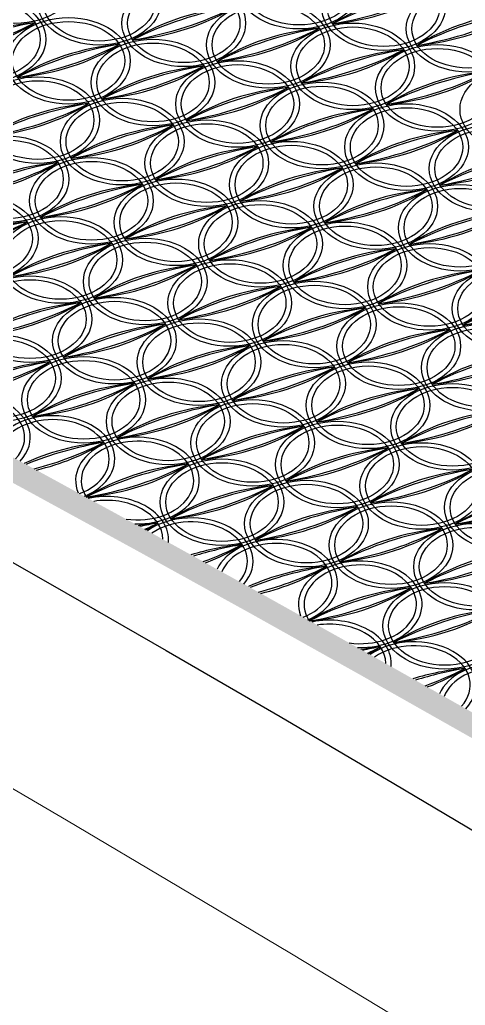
# Model space of a CAD drawing. Extents: x 1767995 to 4174245, y 542814 to 862564.
# Drawn here: x 4070917 to 4074881, y 589354 to 598119 of the extents above; entities that cross this region are included whole.
import ezdxf

# ---------------------------------------------------------------- set-up
doc = ezdxf.new("R2010")
doc.units = 0
doc.header["$LTSCALE"] = 3500
doc.layers.add('标注', color=3, linetype='Continuous', lineweight=18)
doc.layers.add('桥 构造粗实', color=1, linetype='Continuous', lineweight=30)

# ---------------------------------------------------------------- blocks, each defined once
blk = doc.blocks.new('2121212')
at = {"color": 8}
for centre, major_axis in [((-16759.6, 14485), (550, 0)), ((-16007.8, 14293.5), (550, 0)), ((-16007.8, 14293.5), (500, 0)), ((-14504.3, 13910.4), (550, 0)), ((-14504.3, 13910.4), (500, 0)), ((-16281.4, 13767.3), (550, 0)), ((-16281.4, 13767.3), (500, 0)), ((-13752.6, 13718.9), (550, 0)), ((-13752.6, 13718.9), (500, 0)), ((-15529.7, 13575.7), (550, 0)), ((-15529.7, 13575.7), (500, 0)), ((-13000.8, 13527.4), (500, 0)), ((-16555, 13241.1), (550, 0)), ((-16555, 13241.1), (500, 0)), ((-15803.3, 13049.5), (550, 0)), ((-15803.3, 13049.5), (500, 0)), ((-15051.5, 12858), (550, 0)), ((-15051.5, 12858), (500, 0)), ((-12522.7, 12809.6), (500, 0)), ((-16828.7, 12714.8), (500, 0)), ((-13548, 12474.9), (550, 0)), ((-13548, 12474.9), (500, 0)), ((-15325.2, 12331.8), (550, 0)), ((-15325.2, 12331.8), (500, 0)), ((-17102.3, 12188.6), (550, 0)), ((-17102.3, 12188.6), (500, 0)), ((-14573.4, 12140.2), (550, 0)), ((-14573.4, 12140.2), (500, 0)), ((-16350.5, 11997.1), (550, 0)), ((-16350.5, 11997.1), (500, 0)), ((-13069.9, 11757.2), (550, 0)), ((-13069.9, 11757.2), (500, 0)), ((-14847, 11614), (550, 0)), ((-14847, 11614), (500, 0)), ((-12318.1, 11565.6), (550, 0)), ((-12318.1, 11565.6), (500, 0)), ((-16624.1, 11470.8), (500, 0)), ((-14095.3, 11422.5), (550, 0)), ((-14095.3, 11422.5), (500, 0)), ((-14368.9, 10896.2), (550, 0)), ((-14368.9, 10896.2), (500, 0)), ((-16146, 10753.1), (500, 0)), ((-13617.1, 10704.7), (550, 0)), ((-13617.1, 10704.7), (500, 0)), ((-15394.2, 10561.5), (500, 0)), ((-13890.7, 10178.5), (550, 0)), ((-13890.7, 10178.5), (500, 0)), ((-13139, 9987), (550, 0)), ((-13139, 9987), (500, 0)), ((-14164.4, 9652.3), (550, 0)), ((-14164.4, 9652.3), (500, 0)), ((-13412.6, 9460.7), (550, 0)), ((-13412.6, 9460.7), (500, 0)), ((-12660.8, 9269.2), (550, 0)), ((-12660.8, 9269.2), (500, 0)), ((-12934.5, 8743), (550, 0)), ((-12934.5, 8743), (500, 0))]:
    blk.add_ellipse(centre, major_axis=major_axis, ratio=0.7, dxfattribs=at)
for centre, major_axis, start_param, end_param in [((-14230.7, 14436.7), (-550, 0), 3.141593, 9.424778), ((-14230.7, 14436.7), (-500, 0), 3.141593, 9.424778), ((-13478.9, 14245.1), (-550, 0), 3.141593, 9.424778), ((-13478.9, 14245.1), (-500, 0), 3.141593, 9.424778), ((-15256.1, 14102), (-550, 0), 3.141593, 9.424778), ((-15256.1, 14102), (-500, 0), 3.141593, 9.424778), ((-12793.7, 13216.6), (1696.6, 0), 1.707987, 2.30627), ((-12441.5, 12687.8), (-2505.2, 0), -1.335396, -0.933532), ((-14164.1, 15273.7), (-1696.6, 0), 1.707987, 2.30627), ((-14516.4, 15802.5), (2505.2, 0), -1.335396, -0.933532), ((-12727.2, 14053.6), (-550, 0), 3.141593, 9.424778), ((-12727.2, 14053.6), (-500, 0), 3.141593, 9.424778), ((-17033.2, 13958.8), (-550, 0), 3.141593, 9.424778), ((-17033.2, 13958.8), (-500, 0), 3.141593, 9.424778), ((-14570.9, 13073.4), (1696.6, 0), 1.707987, 2.30627), ((-14218.6, 12544.6), (-2505.2, 0), -1.335396, -0.933532), ((-15941.2, 15130.6), (-1696.6, 0), 1.707987, 2.30627), ((-16293.5, 15659.4), (2505.2, 0), -1.335396, -0.933532), ((-12042, 13025), (-1696.6, 0), -1.433605, -0.835323), ((-11689.7, 12496.2), (-2505.2, 0), -1.335396, -0.933532), ((-13412.4, 15082.2), (-1696.6, 0), 1.707987, 2.30627), ((-13764.6, 15611), (-2505.2, 0), 1.806196, 2.208061), ((-16348, 12930.2), (-1696.6, 0), -1.433605, -0.835323), ((-15995.7, 12401.4), (2505.2, 0), 1.806196, 2.208061), ((-17718.4, 14987.4), (-1696.6, 0), 1.707987, 2.30627), ((-18070.6, 15516.2), (2505.2, 0), -1.335396, -0.933532), ((-13819.1, 12881.9), (-1696.6, 0), -1.433605, -0.835323), ((-13466.9, 12353.1), (-2505.2, 0), -1.335396, -0.933532), ((-15189.5, 14939), (1696.6, 0), -1.433605, -0.835323), ((-15541.8, 15467.8), (-2505.2, 0), 1.806196, 2.208061), ((-15596.2, 12738.7), (-1696.6, 0), -1.433605, -0.835323), ((-15244, 12209.9), (-2505.2, 0), -1.335396, -0.933532), ((-16966.6, 14795.9), (-1696.6, 0), 1.707987, 2.30627), ((-17318.9, 15324.7), (-2505.2, 0), 1.806196, 2.208061), ((-13067.4, 12690.3), (-1696.6, 0), -1.433605, -0.835323), ((-12715.1, 12161.5), (2505.2, 0), 1.806196, 2.208061), ((-14437.7, 14747.5), (-1696.6, 0), 1.707987, 2.30627), ((-14790, 15276.3), (-2505.2, 0), 1.806196, 2.208061), ((-13000.8, 13527.4), (-550, 0), 3.141593, 9.424778), ((-14777.9, 13384.2), (-550, 0), 3.141593, 9.424778), ((-14844.5, 12547.2), (1696.6, 0), 1.707987, 2.30627), ((-14492.2, 12018.4), (-2505.2, 0), -1.335396, -0.933532), ((-16214.9, 14604.3), (-1696.6, 0), 1.707987, 2.30627), ((-16567.1, 15133.1), (-2505.2, 0), 1.806196, 2.208061), ((-14777.9, 13384.2), (-500, 0), 3.141593, 9.424778), ((-12315.6, 12498.8), (1696.6, 0), 1.707987, 2.30627), ((-11963.3, 11970), (-2505.2, 0), -1.335396, -0.933532), ((-13686, 14556), (-1696.6, 0), 1.707987, 2.30627), ((-14038.3, 15084.8), (2505.2, 0), -1.335396, -0.933532), ((-12249, 13335.9), (-550, 0), 3.141593, 9.424778), ((-14092.7, 12355.6), (1696.6, 0), 1.707987, 2.30627), ((-13740.5, 11826.8), (-2505.2, 0), -1.335396, -0.933532), ((-15463.1, 14412.8), (-1696.6, 0), 1.707987, 2.30627), ((-15815.4, 14941.6), (2505.2, 0), -1.335396, -0.933532), ((-14026.2, 13192.7), (-550, 0), 3.141593, 9.424778), ((-14026.2, 13192.7), (-500, 0), 3.141593, 9.424778), ((-15869.9, 12212.5), (1696.6, 0), 1.707987, 2.30627), ((-15517.6, 11683.7), (-2505.2, 0), -1.335396, -0.933532), ((-17240.2, 14269.6), (-1696.6, 0), 1.707987, 2.30627), ((-17592.5, 14798.4), (2505.2, 0), -1.335396, -0.933532), ((-13341, 12164.1), (-1696.6, 0), -1.433605, -0.835323), ((-12988.7, 11635.3), (-2505.2, 0), -1.335396, -0.933532), ((-14711.4, 14221.3), (1696.6, 0), -1.433605, -0.835323), ((-15063.6, 14750.1), (2505.2, 0), -1.335396, -0.933532), ((-13274.4, 13001.2), (-550, 0), 3.141593, 9.424778), ((-13274.4, 13001.2), (-500, 0), 3.141593, 9.424778), ((-15118.1, 12020.9), (-1696.6, 0), -1.433605, -0.835323), ((-14765.8, 11492.1), (-2505.2, 0), -1.335396, -0.933532), ((-16488.5, 14078.1), (1696.6, 0), -1.433605, -0.835323), ((-16840.7, 14606.9), (-2505.2, 0), 1.806196, 2.208061), ((-12589.2, 11972.6), (1696.6, 0), 1.707987, 2.30627), ((-12237, 11443.8), (-2505.2, 0), -1.335396, -0.933532), ((-13959.6, 14029.7), (-1696.6, 0), 1.707987, 2.30627), ((-14311.9, 14558.5), (-2505.2, 0), 1.806196, 2.208061), ((-12522.7, 12809.6), (-550, 0), 3.141593, 9.424778), ((-16828.7, 12714.8), (-550, 0), 3.141593, 9.424778), ((-14366.4, 11829.4), (-1696.6, 0), -1.433605, -0.835323), ((-14014.1, 11300.6), (-2505.2, 0), -1.335396, -0.933532), ((-15736.7, 13886.6), (1696.6, 0), -1.433605, -0.835323), ((-16089, 14415.4), (2505.2, 0), -1.335396, -0.933532), ((-14299.8, 12666.5), (-550, 0), 3.141593, 9.424778), ((-14299.8, 12666.5), (-500, 0), 3.141593, 9.424778), ((-16076.9, 12523.3), (-550, 0), 3.141593, 9.424778), ((-11837.5, 11781.1), (1696.6, 0), 1.707987, 2.30627), ((-11485.2, 11252.2), (-2505.2, 0), -1.335396, -0.933532), ((-13207.8, 13838.2), (-1696.6, 0), 1.707987, 2.30627), ((-13560.1, 14367), (2505.2, 0), -1.335396, -0.933532), ((-16143.5, 11686.3), (1696.6, 0), 1.707987, 2.30627), ((-15791.2, 11157.4), (-2505.2, 0), -1.335396, -0.933532), ((-17513.9, 13743.4), (-1696.6, 0), 1.707987, 2.30627), ((-17866.1, 14272.2), (2505.2, 0), -1.335396, -0.933532), ((-16076.9, 12523.3), (-500, 0), 3.141593, 9.424778), ((-13614.6, 11637.9), (1696.6, 0), 1.707987, 2.30627), ((-13262.3, 11109.1), (-2505.2, 0), -1.335396, -0.933532), ((-14985, 13695), (-1696.6, 0), 1.707987, 2.30627), ((-15337.2, 14223.8), (-2505.2, 0), 1.806196, 2.208061), ((-15391.7, 11494.7), (1696.6, 0), 1.707987, 2.30627), ((-15039.5, 10965.9), (-2505.2, 0), -1.335396, -0.933532), ((-16762.1, 13551.9), (-1696.6, 0), 1.707987, 2.30627), ((-17114.4, 14080.7), (2505.2, 0), -1.335396, -0.933532), ((-12862.8, 11446.4), (-1696.6, 0), -1.433605, -0.835323), ((-12510.6, 10917.6), (-2505.2, 0), -1.335396, -0.933532), ((-14233.2, 13503.5), (1696.6, 0), -1.433605, -0.835323), ((-14585.5, 14032.3), (-2505.2, 0), 1.806196, 2.208061), ((-12796.3, 12283.4), (-550, 0), 3.141593, 9.424778), ((-12796.3, 12283.4), (-500, 0), 3.141593, 9.424778), ((-14640, 11303.2), (1696.6, 0), 1.707987, 2.30627), ((-14287.7, 10774.4), (-2505.2, 0), -1.335396, -0.933532), ((-16010.3, 13360.3), (-1696.6, 0), 1.707987, 2.30627), ((-16362.6, 13889.1), (-2505.2, 0), 1.806196, 2.208061), ((-12111.1, 11254.8), (1696.6, 0), 1.707987, 2.30627), ((-11758.8, 10726), (-2505.2, 0), -1.335396, -0.933532), ((-13481.5, 13312), (-1696.6, 0), 1.707987, 2.30627), ((-13833.7, 13840.8), (2505.2, 0), -1.335396, -0.933532), ((-16417.1, 11160), (1696.6, 0), 1.707987, 2.30627), ((-16064.8, 10631.2), (-2505.2, 0), -1.335396, -0.933532), ((-17787.5, 13217.2), (1696.6, 0), -1.433605, -0.835323), ((-18139.7, 13746), (-2505.2, 0), 1.806196, 2.208061), ((-13888.2, 11111.7), (-1696.6, 0), -1.433605, -0.835323), ((-13535.9, 10582.9), (-2505.2, 0), -1.335396, -0.933532), ((-15258.6, 13168.8), (-1696.6, 0), 1.707987, 2.30627), ((-15610.9, 13697.6), (2505.2, 0), -1.335396, -0.933532), ((-13821.6, 11948.7), (-550, 0), 3.141593, 9.424778), ((-13821.6, 11948.7), (-500, 0), 3.141593, 9.424778), ((-15598.8, 11805.5), (-550, 0), 3.141593, 9.424778), ((-15665.3, 10968.5), (1696.6, 0), 1.707987, 2.30627), ((-15313.1, 10439.7), (-2505.2, 0), -1.335396, -0.933532), ((-17035.7, 13025.6), (-1696.6, 0), 1.707987, 2.30627), ((-17388, 13554.4), (2505.2, 0), -1.335396, -0.933532), ((-15598.8, 11805.5), (-500, 0), 3.141593, 9.424778), ((-13136.5, 10920.1), (1696.6, 0), 1.707987, 2.30627), ((-12784.2, 10391.3), (-2505.2, 0), -1.335396, -0.933532), ((-14506.8, 12977.3), (-1696.6, 0), 1.707987, 2.30627), ((-14859.1, 13506.1), (2505.2, 0), -1.335396, -0.933532), ((-14913.6, 10777), (-1696.6, 0), -1.433605, -0.835323), ((-14561.3, 10248.2), (2505.2, 0), 1.806196, 2.208061), ((-16284, 12834.1), (-1696.6, 0), 1.707987, 2.30627), ((-16636.2, 13362.9), (2505.2, 0), -1.335396, -0.933532), ((-16624.1, 11470.8), (-550, 0), 3.141593, 9.424778), ((-12384.7, 10728.6), (-1696.6, 0), -1.433605, -0.835323), ((-12032.4, 10199.8), (-2505.2, 0), -1.335396, -0.933532), ((-13755.1, 12785.7), (1696.6, 0), -1.433605, -0.835323), ((-14107.3, 13314.5), (-2505.2, 0), 1.806196, 2.208061), ((-14161.8, 10585.4), (-1696.6, 0), -1.433605, -0.835323), ((-13809.6, 10056.6), (-2505.2, 0), -1.335396, -0.933532), ((-15532.2, 12642.6), (-1696.6, 0), 1.707987, 2.30627), ((-15884.5, 13171.4), (-2505.2, 0), 1.806196, 2.208061), ((-15872.4, 11279.3), (-550, 0), 3.141593, 9.424778), ((-11633, 10537.1), (-1696.6, 0), -1.433605, -0.835323), ((-11280.7, 10008.3), (2505.2, 0), 1.806196, 2.208061), ((-13003.3, 12594.2), (-1696.6, 0), 1.707987, 2.30627), ((-13355.6, 13123), (-2505.2, 0), 1.806196, 2.208061), ((-15939, 10442.3), (1696.6, 0), 1.707987, 2.30627), ((-15586.7, 9913.5), (-2505.2, 0), -1.335396, -0.933532), ((-17309.3, 12499.4), (-1696.6, 0), 1.707987, 2.30627), ((-17661.6, 13028.2), (-2505.2, 0), 1.806196, 2.208061), ((-15872.4, 11279.3), (-500, 0), 3.141593, 9.424778), ((-13410.1, 10393.9), (1696.6, 0), 1.707987, 2.30627), ((-13057.8, 9865.1), (-2505.2, 0), -1.335396, -0.933532), ((-14780.5, 12451), (-1696.6, 0), 1.707987, 2.30627), ((-15132.7, 12979.8), (-2505.2, 0), 1.806196, 2.208061), ((-13343.5, 11230.9), (-550, 0), 3.141593, 9.424778), ((-13343.5, 11230.9), (-500, 0), 3.141593, 9.424778), ((-15187.2, 10250.7), (1696.6, 0), 1.707987, 2.30627), ((-14834.9, 9721.9), (-2505.2, 0), -1.335396, -0.933532), ((-16557.6, 12307.9), (-1696.6, 0), 1.707987, 2.30627), ((-16909.8, 12836.7), (2505.2, 0), -1.335396, -0.933532), ((-15120.6, 11087.8), (-550, 0), 3.141593, 9.424778), ((-15120.6, 11087.8), (-500, 0), 3.141593, 9.424778), ((-12591.8, 11039.4), (-550, 0), 3.141593, 9.424778), ((-16897.8, 10944.6), (-550, 0), 3.141593, 9.424778), ((-12658.3, 10202.4), (1696.6, 0), 1.707987, 2.30627), ((-12306.1, 9673.6), (-2505.2, 0), -1.335396, -0.933532), ((-14028.7, 12259.5), (-1696.6, 0), 1.707987, 2.30627), ((-14381, 12788.3), (2505.2, 0), -1.335396, -0.933532), ((-12591.8, 11039.4), (-500, 0), 3.141593, 9.424778), ((-16897.8, 10944.6), (-500, 0), 3.141593, 9.424778), ((-14435.4, 10059.2), (1696.6, 0), 1.707987, 2.30627), ((-14083.2, 9530.4), (-2505.2, 0), -1.335396, -0.933532), ((-15805.8, 12116.3), (-1696.6, 0), 1.707987, 2.30627), ((-16158.1, 12645.2), (2505.2, 0), -1.335396, -0.933532), ((-16146, 10753.1), (-550, 0), 3.141593, 9.424778), ((-11906.6, 10010.8), (-1696.6, 0), -1.433605, -0.835323), ((-11554.3, 9482), (-2505.2, 0), -1.335396, -0.933532), ((-13276.9, 12068), (1696.6, 0), -1.433605, -0.835323), ((-13629.2, 12596.8), (2505.2, 0), -1.335396, -0.933532), ((-16212.6, 9916), (-1696.6, 0), -1.433605, -0.835323), ((-15860.3, 9387.2), (-2505.2, 0), -1.335396, -0.933532), ((-17582.9, 11973.2), (1696.6, 0), -1.433605, -0.835323), ((-17935.2, 12502), (2505.2, 0), -1.335396, -0.933532), ((-13683.7, 9867.7), (-1696.6, 0), -1.433605, -0.835323), ((-13331.4, 9338.9), (-2505.2, 0), -1.335396, -0.933532), ((-15054.1, 11924.8), (-1696.6, 0), 1.707987, 2.30627), ((-15406.3, 12453.6), (-2505.2, 0), 1.806196, 2.208061), ((-15460.8, 9724.5), (1696.6, 0), 1.707987, 2.30627), ((-15108.6, 9195.7), (-2505.2, 0), -1.335396, -0.933532), ((-16831.2, 11781.7), (1696.6, 0), -1.433605, -0.835323), ((-17183.5, 12310.5), (-2505.2, 0), 1.806196, 2.208061), ((-15394.2, 10561.5), (-550, 0), 3.141593, 9.424778), ((-12865.4, 10513.2), (-550, 0), 3.141593, 9.424778), ((-17171.4, 10418.4), (-550, 0), 8.84373, 11.833227), ((-17171.4, 10418.4), (-500, 0), 8.851351, 11.825605), ((-12931.9, 9676.1), (-1696.6, 0), -1.433605, -0.835323), ((-12579.7, 9147.3), (-2505.2, 0), -1.335396, -0.933532), ((-14302.3, 11733.3), (-1696.6, 0), 1.707987, 2.30627), ((-14654.6, 12262.1), (2505.2, 0), -1.335396, -0.933532), ((-12865.4, 10513.2), (-500, 0), 3.141593, 9.424778), ((-14709.1, 9533), (1696.6, 0), 1.707987, 2.30627), ((-14356.8, 9004.2), (-2505.2, 0), -1.335396, -0.933532), ((-16079.4, 11590.1), (-1696.6, 0), 1.707987, 2.30627), ((-16431.7, 12118.9), (2505.2, 0), -1.335396, -0.933532), ((-14642.5, 10370), (-550, 0), 3.141593, 9.424778), ((-14642.5, 10370), (-500, 0), 3.141593, 9.424778), ((-16419.6, 10226.9), (-550, 0), 8.387565, 12.282926), ((-12180.2, 9484.6), (1696.6, 0), 1.707987, 2.30627), ((-11827.9, 8955.8), (-2505.2, 0), -1.335396, -0.933532), ((-13550.6, 11541.8), (1696.6, 0), -1.433605, -0.835323), ((-13902.8, 12070.6), (-2505.2, 0), 1.806196, 2.208061), ((-16419.6, 10226.9), (-500, 0), 8.347959, 12.32245), ((-15667.9, 10035.3), (-550, 0), 7.809797, 12.855625), ((-13957.3, 9341.4), (-1696.6, 0), -1.433605, -0.835323), ((-13605, 8812.6), (-2505.2, 0), -1.335396, -0.933532), ((-15327.7, 11398.6), (-1696.6, 0), 1.707987, 2.30627), ((-15679.9, 11927.4), (2505.2, 0), -1.335396, -0.933532), ((-15734.4, 9198.3), (1696.6, 0), 1.707987, 2.158016), ((-15382.2, 8669.5), (-2505.2, 0), -1.335396, -1.036173), ((-17457.1, 11784.2), (-2505.2, 0), 1.925484, 2.208061), ((-17104.8, 11255.4), (-1696.6, 0), 1.893159, 2.30627), ((-15667.9, 10035.3), (500, 0), 4.509396, 9.872841), ((-13205.6, 9149.9), (1696.6, 0), 1.707987, 2.30627), ((-12853.3, 8621.1), (-2505.2, 0), -1.335396, -0.933532), ((-14575.9, 11207.1), (-1696.6, 0), 1.707987, 2.30627), ((-14928.2, 11735.9), (-2505.2, 0), 1.806196, 2.208061), ((-14982.7, 9006.7), (1696.6, 0), 1.707987, 2.30627), ((-14630.4, 8477.9), (-2505.2, 0), -1.335396, -0.933532), ((-16353.1, 11063.9), (1696.6, 0), -1.433605, -0.835323), ((-16705.3, 11592.7), (2505.2, 0), -1.335396, -0.933532), ((-14916.1, 9843.8), (-550, 0), 3.141593, 9.424778), ((-14916.1, 9843.8), (-500, 0), 3.141593, 9.424778), ((-12387.2, 9795.4), (-550, 0), 3.141593, 9.424778), ((-12453.8, 8958.4), (1696.6, 0), 1.707987, 2.30627), ((-12101.5, 8429.6), (-2505.2, 0), -1.335396, -0.933532), ((-13824.2, 11015.5), (-1696.6, 0), 1.707987, 2.30627), ((-14176.4, 11544.3), (2505.2, 0), -1.335396, -0.933532), ((-12387.2, 9795.4), (-500, 0), 3.141593, 9.424778), ((-15941.5, 9509.1), (-550, 0), 9.363858, 11.298374), ((-14230.9, 8815.2), (1696.6, 0), 1.707987, 2.30627), ((-13878.7, 8286.4), (-2505.2, 0), -1.335396, -0.933532), ((-15601.3, 10872.4), (-1696.6, 0), 1.707987, 2.30627), ((-15953.6, 11401.2), (2505.2, 0), -1.335396, -0.933532), ((-11702, 8766.8), (1696.6, 0), 1.707987, 2.30627), ((-11349.8, 8238), (-2505.2, 0), -1.335396, -0.933532), ((-13072.4, 10824), (-1696.6, 0), 1.707987, 2.30627), ((-13424.7, 11352.8), (2505.2, 0), -1.335396, -0.933532), ((-15941.5, 9509.1), (-500, 0), 3.152048, 4.944218), ((-15189.7, 9317.6), (-550, 0), 8.870516, 11.783475), ((-13479.2, 8623.7), (-1696.6, 0), -1.433605, -0.835323), ((-13126.9, 8094.9), (2505.2, 0), 1.806196, 2.208061), ((-14849.5, 10680.8), (-1696.6, 0), 1.707987, 2.30627), ((-15201.8, 11209.6), (-2505.2, 0), 1.806196, 2.208061), ((-15256.3, 8480.5), (1696.6, 0), 1.707987, 1.811836), ((-14904, 7951.7), (-2505.2, 0), -1.335396, -1.269446), ((-16978.9, 11066.5), (-2505.2, 0), 2.152703, 2.208061), ((-16626.7, 10537.7), (-1696.6, 0), 2.226332, 2.30627), ((-15189.7, 9317.6), (500, 0), 5.740413, 8.630393), ((-12727.4, 8432.2), (-1696.6, 0), -1.433605, -0.835323), ((-12375.2, 7903.3), (-2505.2, 0), -1.335396, -0.933532), ((-14097.8, 10489.3), (-1696.6, 0), 1.707987, 2.30627), ((-14450.1, 11018.1), (-2505.2, 0), 1.806196, 2.208061), ((-14438, 9126), (-550, 0), 8.400142, 12.247699), ((-14438, 9126), (-500, 0), 8.363339, 12.284446), ((-14504.5, 8289), (1696.6, 0), 1.707987, 1.987976), ((-14152.3, 7760.2), (-2505.2, 0), -1.335396, -1.15246), ((-16227.2, 10874.9), (-2505.2, 0), 2.044924, 2.208061), ((-15874.9, 10346.1), (-1696.6, 0), 2.069897, 2.30627), ((-11975.7, 8240.6), (1696.6, 0), 1.707987, 2.30627), ((-11623.4, 7711.8), (-2505.2, 0), -1.335396, -0.933532), ((-13346, 10297.8), (-1696.6, 0), 1.707987, 2.30627), ((-13698.3, 10826.6), (2505.2, 0), -1.335396, -0.933532), ((-13686.2, 8934.5), (-550, 0), 7.809853, 12.832809), ((-13686.2, 8934.5), (-500, 0), 7.655911, 12.986752), ((-13752.8, 8097.5), (1696.6, 0), 1.707987, 2.149252), ((-13400.5, 7568.7), (-2505.2, 0), -1.335396, -1.04212), ((-15475.4, 10683.4), (2505.2, 0), -1.210097, -0.933532), ((-15123.2, 10154.6), (-1696.6, 0), 1.902015, 2.30627), ((-13001, 7905.9), (1696.6, 0), 1.707987, 2.30627), ((-12648.8, 7377.1), (-2505.2, 0), -1.335396, -0.933532), ((-14371.4, 9963.1), (-1696.6, 0), 1.707987, 2.30627), ((-14723.7, 10491.9), (2505.2, 0), -1.335396, -0.933532), ((-12249.3, 7714.4), (-1696.6, 0), -1.433605, -0.835323), ((-11897, 7185.6), (-2505.2, 0), -1.335396, -0.933532), ((-13619.7, 9771.5), (-1696.6, 0), 1.707987, 2.30627), ((-13971.9, 10300.3), (-2505.2, 0), 1.806196, 2.208061), ((-13959.8, 8408.3), (-550, 0), 9.354637, 11.285185), ((-13959.8, 8408.3), (500, 0), 0.001565, 1.789147), ((-13208.1, 8216.7), (-550, 0), 8.845302, 11.786265), ((-13208.1, 8216.7), (-500, 0), 8.855379, 11.776057), ((-13274.6, 7379.7), (1696.6, 0), 1.707987, 1.812154), ((-12922.4, 6850.9), (-2505.2, 0), -1.335396, -1.269145), ((-14997.3, 9965.6), (2505.2, 0), -0.989429, -0.933532), ((-14645, 9436.8), (-1696.6, 0), 2.225469, 2.30627), ((-12456.3, 8025.2), (550, 0), 5.216338, 9.126312), ((-12522.9, 7188.2), (-1696.6, 0), -1.433605, -1.148968), ((-12170.6, 6659.4), (2505.2, 0), 1.806196, 1.992421), ((-14245.5, 9774.1), (2505.2, 0), -1.10042, -0.933532), ((-13893.3, 9245.3), (-1696.6, 0), 2.064227, 2.30627), ((-12456.3, 8025.2), (500, 0), 5.175891, 9.166753)]:
    blk.add_ellipse(centre, major_axis=major_axis, ratio=0.7, start_param=start_param, end_param=end_param, dxfattribs=at)

msp = doc.modelspace()

# ---------------------------------------------------------------- hatches: boundary and pattern name
h = msp.add_hatch(color=8)
h.paths.add_polyline_path([(4084757, 595589.6), (4083758.6, 595994.1), (4082760.3, 596394.4), (4081761.9, 596790.6), (4080763.6, 597182.7), (4079765.3, 597570.7), (4078766.9, 597954.6), (4077768.6, 598334.4), (4076770.3, 598710.1), (4075772, 599081.6), (4074773.7, 599449.1), (4073775.4, 599812.4), (4072777.1, 600171.7), (4071778.8, 600526.8), (4070780.6, 600877.8), (4069782.3, 601224.7), (4068784, 601567.5), (4067785.8, 601906.2), (4066787.5, 602240.8), (4065789.3, 602571.3), (4064791.1, 602897.7), (4063792.8, 603220), (4062794.6, 603538.1), (4061796.4, 603852.2), (4060798.2, 604162.1), (4059800, 604468), (4058801.8, 604769.7), (4057803.6, 605067.3), (4056805.4, 605360.9), (4055807.2, 605650.3), (4054809.1, 605935.6), (4053810.9, 606216.8), (4052812.7, 606493.9), (4051814.6, 606766.8), (4050816.4, 607035.7), (4049818.3, 607300.5), (4048820.1, 607561.2), (4047822, 607817.7), (4046823.9, 608070.2), (4045825.8, 608318.5), (4044827.6, 608562.8), (4043829.5, 608802.9), (4042831.4, 609038.9), (4041833.3, 609270.9), (4040835.2, 609498.7), (4039837.2, 609722.4), (4038839.1, 609942), (4037841, 610157.5), (4036842.9, 610368.9), (4035844.8, 610576.2), (4034846.8, 610779.3), (4033848.7, 610978.4), (4032850.7, 611173.4), (4031852.6, 611364.3), (4030854.6, 611551), (4029856.5, 611733.7), (4028858.5, 611912.2), (4028815.8, 611919.7, 0.956587), (4028643.4, 611139.3), (4028945.6, 611058.3), (4029945.6, 610783.9), (4030945.6, 610503), (4031945.6, 610215.6), (4032945.6, 609921.7), (4033945.6, 609621.4), (4034945.6, 609314.5), (4035945.6, 609001.2), (4036945.6, 608681.3), (4037945.6, 608355), (4038945.6, 608022.2), (4039945.6, 607682.9), (4040945.6, 607337.2), (4041945.6, 606984.9), (4042945.6, 606626.2), (4043945.6, 606261), (4044945.6, 605889.3), (4045945.6, 605511.1), (4046945.6, 605126.4), (4047945.6, 604735.3), (4048945.6, 604337.7), (4049945.6, 603933.6), (4050945.6, 603523), (4051945.6, 603106), (4052945.6, 602682.5), (4053945.6, 602252.5), (4054945.6, 601816), (4055945.6, 601373.1), (4056945.6, 600923.6), (4057945.6, 600467.7), (4058945.6, 600005.4), (4059945.6, 599536.5), (4060945.6, 599061.2), (4061945.6, 598579.4), (4062945.6, 598091.2), (4063945.6, 597596.4), (4064945.6, 597095.2), (4065945.6, 596587.6), (4066945.6, 596073.4), (4067945.6, 595552.8), (4068945.6, 595025.7), (4069945.6, 594492.2), (4070945.6, 593952.1), (4071945.6, 593405.6), (4072945.6, 592852.7), (4073945.6, 592293.2), (4074945.6, 591727.4), (4075945.6, 591155), (4076945.6, 590576.2), (4077945.6, 589990.9), (4078945.6, 589399.1), (4079945.6, 588800.9), (4080945.6, 588196.2), (4081945.6, 587585), (4082945.6, 586967.4), (4083945.6, 586343.3), (4084945.6, 585712.7), (4085235, 585528.3), (4106012.6, 585163, 0.723214), (4106263.2, 585880.3), (4105724.3, 586147.3), (4104725.8, 586638.1), (4103727.3, 587124.7), (4102728.8, 587607.2), (4101730.3, 588085.6), (4100731.8, 588559.9), (4099733.3, 589030.1), (4098734.8, 589496.1), (4097736.4, 589958.1), (4096737.9, 590416), (4095739.5, 590869.7), (4094741, 591319.3), (4093742.6, 591764.8), (4092744.2, 592206.3), (4091745.7, 592643.6), (4090747.3, 593076.8), (4089748.9, 593505.8), (4088750.5, 593930.8), (4087752.1, 594351.7), (4086753.8, 594768.4), (4085755.4, 595181.1)])
h.paths.add_polyline_path([(4084681.6, 595404.4), (4085679.3, 594996.1), (4086677, 594583.7), (4087674.8, 594167.3), (4088672.5, 593746.7), (4089670.3, 593322), (4090668, 592893.1), (4091665.8, 592460.2), (4092663.6, 592023.2), (4093661.4, 591582.1), (4094659.2, 591136.8), (4095657, 590687.5), (4096654.9, 590234), (4097652.7, 589776.4), (4098650.5, 589314.8), (4099648.4, 588849), (4100646.3, 588379.1), (4101644.1, 587905.1), (4102642, 587427), (4103639.9, 586944.8), (4104637.8, 586458.4), (4105635.8, 585968), (4106153.8, 585711.3, -0.692809), (4106016.1, 585363), (4085294.9, 585727.3), (4085052.6, 585881.7), (4084051.8, 586512.7), (4083051, 587137.3), (4082050.2, 587755.4), (4081049.4, 588367.1), (4080048.6, 588972.3), (4079047.8, 589571), (4078047, 590163.2), (4077046.2, 590749), (4076045.3, 591328.3), (4075044.5, 591901.2), (4074043.6, 592467.6), (4073042.8, 593027.5), (4072041.9, 593580.9), (4071041, 594127.9), (4070040.1, 594668.4), (4069039.3, 595202.4), (4068038.4, 595730), (4067037.5, 596251), (4066036.5, 596765.7), (4065035.6, 597273.8), (4064034.7, 597775.5), (4063033.8, 598270.7), (4062032.8, 598759.4), (4061031.9, 599241.6), (4060030.9, 599717.4), (4059030, 600186.7), (4058029, 600649.5), (4057028, 601105.8), (4056027, 601555.7), (4055026.1, 601999.1), (4054025.1, 602436), (4053024.1, 602866.4), (4052023, 603290.4), (4051022, 603707.8), (4050021, 604118.8), (4049020, 604523.3), (4048018.9, 604921.4), (4047017.9, 605312.9), (4046016.8, 605698), (4045015.8, 606076.5), (4044014.7, 606448.6), (4043013.6, 606814.2), (4042012.5, 607173.4), (4041011.5, 607526), (4040010.4, 607872.1), (4039009.3, 608211.8), (4038008.2, 608545), (4037007, 608871.6), (4036005.9, 609191.8), (4035004.8, 609505.5), (4034003.7, 609812.7), (4033002.5, 610113.4), (4032001.4, 610407.7), (4031000.2, 610695.4), (4029999.1, 610976.6), (4028997.9, 611251.4), (4028695.1, 611332.5, -0.956587), (4028781.3, 611722.7), (4028823.7, 611715.3), (4029820.9, 611536.9), (4030818.2, 611354.4), (4031815.4, 611167.7), (4032812.7, 610977), (4033810, 610782.2), (4034807.3, 610583.3), (4035804.6, 610380.3), (4036801.9, 610173.1), (4037799.2, 609961.9), (4038796.5, 609746.6), (4039793.8, 609527.1), (4040791.1, 609303.6), (4041788.4, 609076), (4042785.8, 608844.2), (4043783.1, 608608.4), (4044780.5, 608368.4), (4045777.9, 608124.4), (4046775.2, 607876.2), (4047772.6, 607623.9), (4048770, 607367.6), (4049767.4, 607107.1), (4050764.8, 606842.5), (4051762.2, 606573.8), (4052759.6, 606301), (4053757, 606024.2), (4054754.5, 605743.2), (4055751.9, 605458.1), (4056749.3, 605168.9), (4057746.8, 604875.6), (4058744.3, 604578.2), (4059741.7, 604276.6), (4060739.2, 603971), (4061736.7, 603661.3), (4062734.2, 603347.5), (4063731.7, 603029.5), (4064729.3, 602707.5), (4065726.8, 602381.3), (4066724.3, 602051.1), (4067721.9, 601716.7), (4068719.4, 601378.3), (4069717, 601035.7), (4070714.6, 600689), (4071712.1, 600338.2), (4072709.7, 599983.4), (4073707.3, 599624.4), (4074704.9, 599261.3), (4075702.6, 598894.1), (4076700.2, 598522.7), (4077697.8, 598147.3), (4078695.5, 597767.8), (4079693.1, 597384.2), (4080690.8, 596996.4), (4081688.5, 596604.6), (4082686.2, 596208.6), (4083683.9, 595808.6)], flags=16)

# ---------------------------------------------------------------- linework, layer by layer
at = {"layer": '标注', "color": 8, "ltscale": 550}
msp.add_lwpolyline([(4070334, 591583.2), (4071334, 590999.2), (4072334, 590408.4), (4073334, 589810.7), (4074334, 589206.2), (4075334, 588594.9), (4076334, 587976.7), (4077334, 587351.7), (4078334, 586719.9), (4084429, 582827.4)], dxfattribs=at)
at = {"layer": '桥 构造粗实'}
msp.add_lwpolyline([(4070197.4, 593665.3), (4071209.5, 593091.2), (4072221.6, 592510.3), (4073233.7, 591922.5), (4074245.9, 591327.8), (4075258, 590726.2), (4076270.1, 590117.7), (4077282.2, 589502.3), (4078294.4, 588880), (4079306.5, 588250.9), (4079310.3, 588248.5)], dxfattribs=at)

# ---------------------------------------------------------------- block references
msp.add_blockref('2121212', (4087632.7, 583985.6))

doc.saveas('drawing.dxf')
